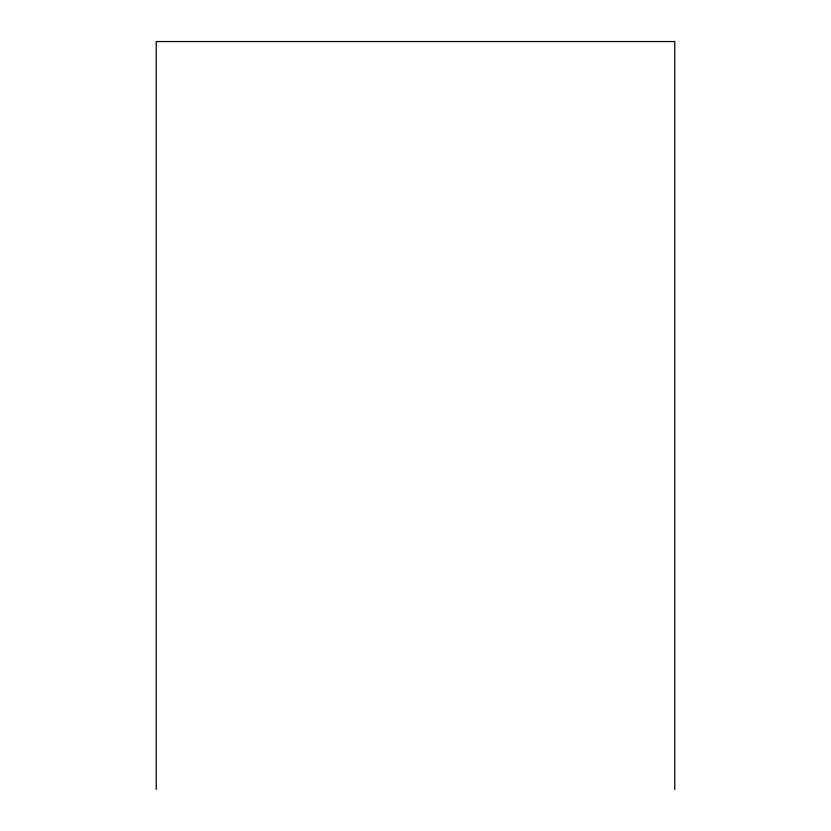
<?xml version="1.0" encoding="UTF-8"?>
<svg xmlns="http://www.w3.org/2000/svg" width="831" height="831" viewBox="0 0 831 831"><rect width="100%" height="100%" fill="white"/><g stroke="black" fill="none" stroke-linecap="round" stroke-linejoin="round"><path stroke-width="1.25" d="M674.772 789.45L674.772 41.55L156.228 41.55L156.228 789.45"/></g></svg>
